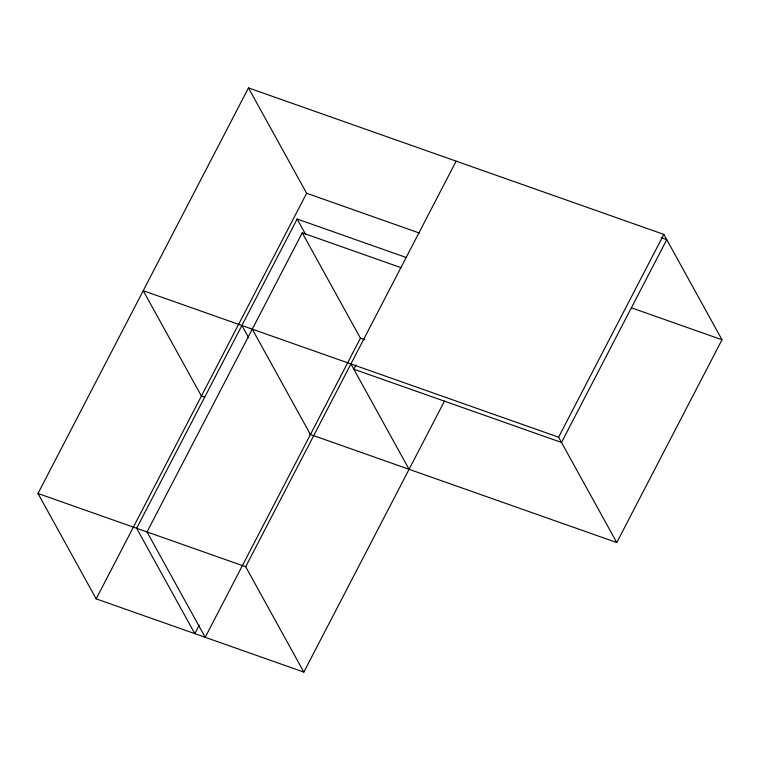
<?xml version="1.0" encoding="UTF-8"?>
<svg xmlns="http://www.w3.org/2000/svg" width="760" height="760" viewBox="0 0 760 760"><rect width="100%" height="100%" fill="white"/><g stroke="black" fill="none" stroke-linecap="round" stroke-linejoin="round"><path stroke-width="1.14" d="M444.524 401.005L303.848 672.096L96.168 598.851L38 493.487L248.463 87.903L663.832 234.393L722 339.758L616.769 542.554L309.709 434.255M96.168 598.851L306.631 193.268L248.463 87.903M406.163 257.478L297.131 219.023L136.648 528.276L194.816 633.64L199.177 625.233M302.252 232.826L147.031 531.943L205.2 637.298L360.42 338.19L302.252 232.826L400.9 267.615M303.848 672.096L245.679 566.732L456.152 161.148M356.003 365.009L353.827 369.208L561.507 442.453L666.748 239.666L661.162 237.7M616.769 542.554L558.6 437.19L663.832 234.393M306.631 193.268L419.406 233.044M631.56 307.866L722 339.758M360.42 338.19L364.847 339.748M558.6 437.19L143.232 290.7L201.4 396.055L204.744 397.242M38 493.487L245.679 566.732M297.131 219.023L305.681 234.517M350.92 363.945L409.079 469.3M252.273 329.147L310.431 434.511M241.88 325.489L248.729 337.887"/></g></svg>
